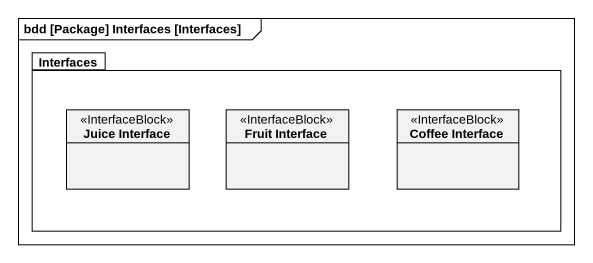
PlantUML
@startuml
mainframe bdd [Package] Interfaces [Interfaces]
hide circle
hide empty members
package Interfaces {
  class "Juice Interface" as Juice_Interface <<InterfaceBlock>>
  class "Fruit Interface" as Fruit_Interface <<InterfaceBlock>>
  class "Coffee Interface" as Coffee_Interface <<InterfaceBlock>>
}
@enduml
